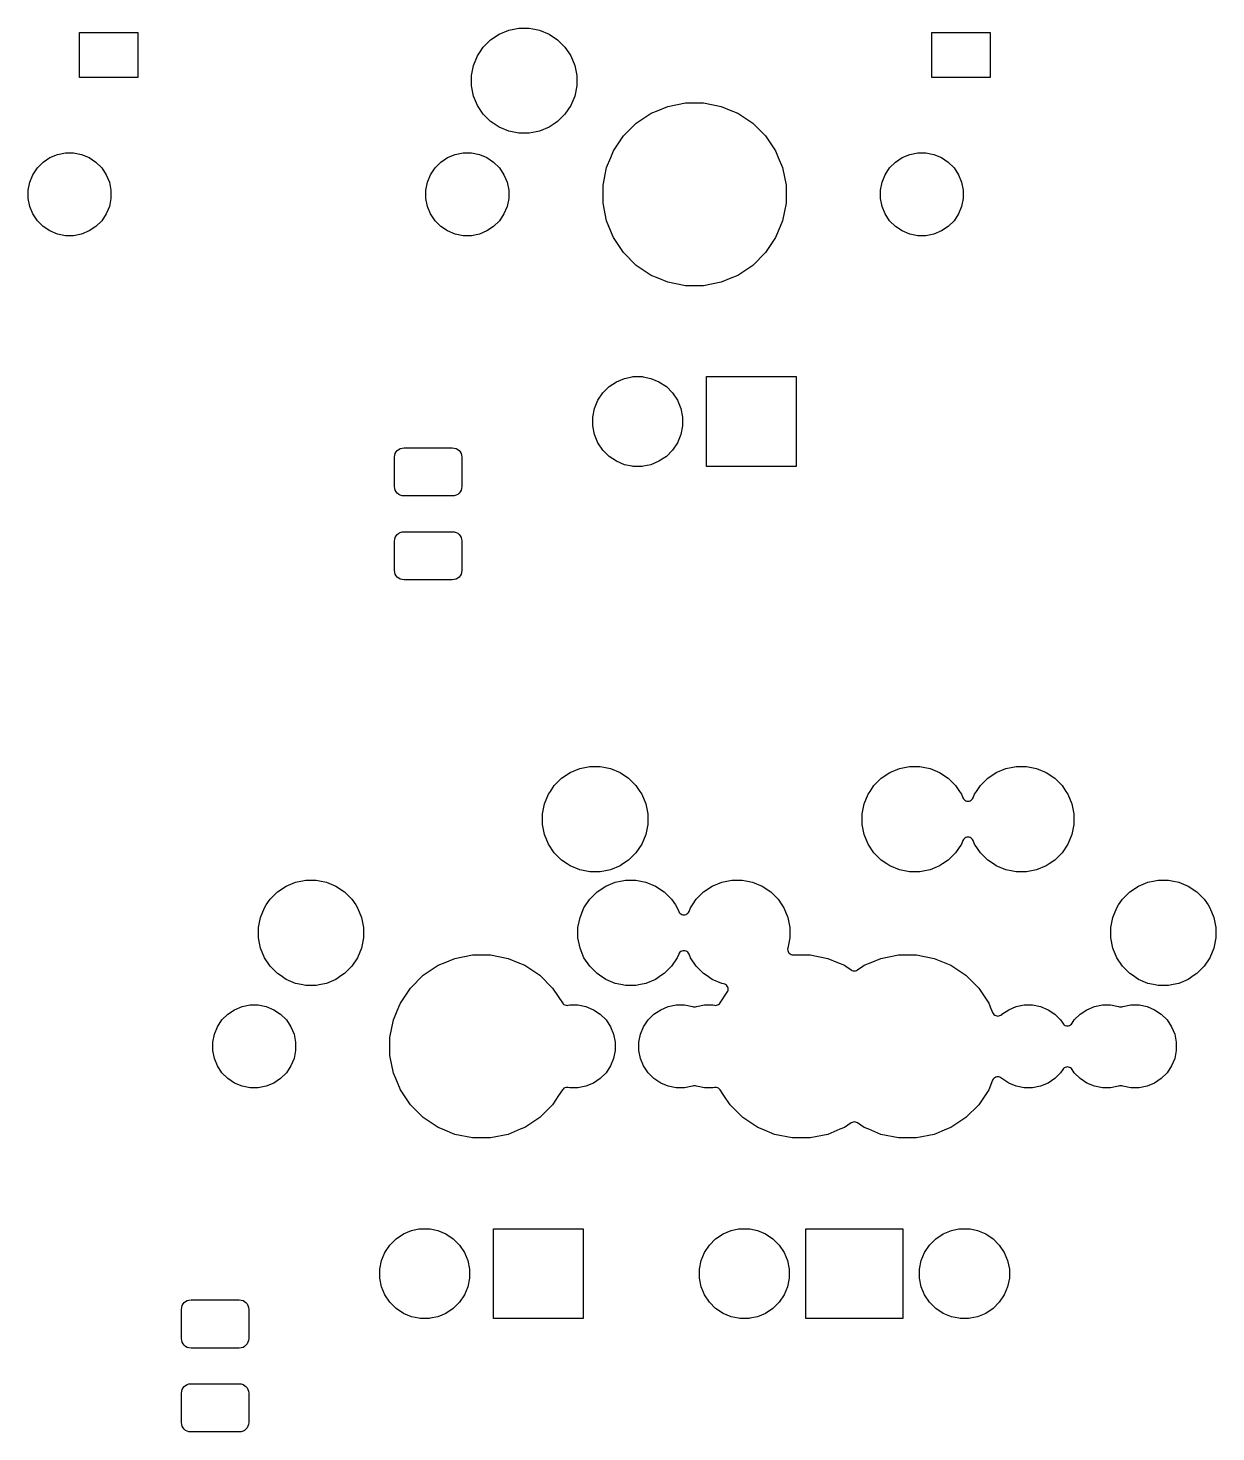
# Model space of a CAD drawing. Extents: x -9 to 373, y -109 to 9.
# Drawn here: x 185.13 to 211.68, y -108.63 to -77.25 of the extents above; entities that cross this region are included whole.
import ezdxf

# ---------------------------------------------------------------- set-up
doc = ezdxf.new("R2010")
doc.units = 0
doc.layers.add('BLACK', color=7, linetype='CONTINUOUS')

msp = doc.modelspace()

# ---------------------------------------------------------------- linework, layer by layer
at = {"layer": 'BLACK', "linetype": 'CONTINUOUS'}
for p, q in [((186.277, -78.351), (186.277, -77.349)), ((186.277, -77.349), (187.579, -77.349)), ((187.579, -77.349), (187.579, -78.351)), ((195.302, -77.6728), (195.465, -77.509)), ((195.465, -77.509), (195.658, -77.3803)), ((195.658, -77.3803), (195.872, -77.2917)), ((195.658, -77.3803), (195.658, -77.3803)), ((195.872, -77.2917), (196.023, -77.2616)), ((196.023, -77.2616), (196.099, -77.2465)), ((196.099, -77.2465), (196.331, -77.2465)), ((196.331, -77.2465), (196.407, -77.2616)), ((196.407, -77.2616), (196.558, -77.2917)), ((196.558, -77.2917), (196.772, -77.3803)), ((196.772, -77.3803), (196.772, -77.3803)), ((196.772, -77.3803), (196.965, -77.509)), ((196.965, -77.509), (197.128, -77.6728)), ((205.327, -78.351), (205.327, -77.349)), ((205.327, -77.349), (206.629, -77.349)), ((206.629, -77.349), (206.629, -78.351)), ((195.173, -77.8655), (195.216, -77.8013)), ((195.216, -77.8013), (195.302, -77.6728)), ((197.128, -77.6728), (197.214, -77.8013)), ((197.214, -77.8013), (197.257, -77.8655)), ((195.039, -78.3067), (195.084, -78.0795)), ((195.084, -78.0795), (195.173, -77.8655)), ((197.257, -77.8655), (197.346, -78.0795)), ((197.346, -78.0795), (197.391, -78.3067)), ((187.579, -78.351), (186.277, -78.351)), ((195.039, -78.5383), (195.039, -78.3067)), ((197.391, -78.3067), (197.391, -78.5383)), ((206.629, -78.351), (205.327, -78.351)), ((195.084, -78.7655), (195.039, -78.5383)), ((195.173, -78.9795), (195.084, -78.7655)), ((197.346, -78.7655), (197.257, -78.9795)), ((197.391, -78.5383), (197.346, -78.7655)), ((195.302, -79.1722), (195.173, -78.9795)), ((195.173, -78.9795), (195.173, -78.9795)), ((197.257, -78.9795), (197.128, -79.1722)), ((197.257, -78.9795), (197.257, -78.9795)), ((199.056, -79.1503), (199.211, -79.0865)), ((199.211, -79.0865), (199.429, -78.9962)), ((199.429, -78.9962), (199.824, -78.9176)), ((199.824, -78.9176), (200.226, -78.9176)), ((200.226, -78.9176), (200.621, -78.9962)), ((200.621, -78.9962), (200.839, -79.0865)), ((200.839, -79.0865), (200.994, -79.1503)), ((195.465, -79.336), (195.302, -79.1722)), ((195.522, -79.3741), (195.465, -79.336)), ((195.658, -79.4647), (195.522, -79.3741)), ((196.908, -79.3741), (196.772, -79.4647)), ((196.965, -79.336), (196.908, -79.3741)), ((197.128, -79.1722), (196.965, -79.336)), ((198.437, -79.659), (198.721, -79.3741)), ((198.721, -79.3741), (199.056, -79.1503)), ((200.994, -79.1503), (201.329, -79.3741)), ((201.329, -79.3741), (201.613, -79.659)), ((195.872, -79.5533), (195.658, -79.4647)), ((196.023, -79.5834), (195.872, -79.5533)), ((196.099, -79.5985), (196.023, -79.5834)), ((196.331, -79.5985), (196.099, -79.5985)), ((196.407, -79.5834), (196.331, -79.5985)), ((196.558, -79.5533), (196.407, -79.5834)), ((196.772, -79.4647), (196.558, -79.5533)), ((198.213, -79.9939), (198.437, -79.659)), ((201.613, -79.659), (201.837, -79.9939)), ((198.153, -80.1379), (198.213, -79.9939)), ((201.837, -79.9939), (201.897, -80.1379)), ((185.336, -80.3722), (185.465, -80.2432)), ((185.465, -80.2432), (185.616, -80.1419)), ((185.616, -80.1419), (185.785, -80.0721)), ((185.785, -80.0721), (185.964, -80.0365)), ((185.964, -80.0365), (186.146, -80.0365)), ((186.146, -80.0365), (186.325, -80.0721)), ((186.325, -80.0721), (186.494, -80.1419)), ((186.494, -80.1419), (186.645, -80.2432)), ((186.645, -80.2432), (186.774, -80.3722)), ((194.226, -80.3722), (194.355, -80.2432)), ((194.355, -80.2432), (194.506, -80.1419)), ((194.506, -80.1419), (194.675, -80.0721)), ((194.675, -80.0721), (194.854, -80.0365)), ((194.854, -80.0365), (195.036, -80.0365)), ((195.036, -80.0365), (195.215, -80.0721)), ((195.215, -80.0721), (195.384, -80.1419)), ((195.384, -80.1419), (195.535, -80.2432)), ((195.535, -80.2432), (195.664, -80.3722)), ((198.059, -80.366), (198.153, -80.1379)), ((201.897, -80.1379), (201.991, -80.366)), ((204.386, -80.3722), (204.515, -80.2432)), ((204.515, -80.2432), (204.666, -80.1419)), ((204.666, -80.1419), (204.835, -80.0721)), ((204.835, -80.0721), (205.014, -80.0365)), ((205.014, -80.0365), (205.196, -80.0365)), ((205.196, -80.0365), (205.375, -80.0721)), ((205.375, -80.0721), (205.544, -80.1419)), ((205.544, -80.1419), (205.695, -80.2432)), ((205.695, -80.2432), (205.824, -80.3722)), ((185.165, -80.6924), (185.234, -80.5239)), ((185.234, -80.5239), (185.336, -80.3722)), ((186.774, -80.3722), (186.876, -80.5239)), ((186.876, -80.5239), (186.945, -80.6924)), ((194.055, -80.6924), (194.124, -80.5239)), ((194.124, -80.5239), (194.226, -80.3722)), ((195.664, -80.3722), (195.766, -80.5239)), ((195.766, -80.5239), (195.835, -80.6924)), ((197.98, -80.7611), (198.059, -80.366)), ((201.991, -80.366), (202.07, -80.7611)), ((204.215, -80.6924), (204.284, -80.5239)), ((204.284, -80.5239), (204.386, -80.3722)), ((205.824, -80.3722), (205.926, -80.5239)), ((205.926, -80.5239), (205.995, -80.6924)), ((185.129, -80.8713), (185.165, -80.6924)), ((185.129, -81.0537), (185.129, -80.8713)), ((186.945, -80.6924), (186.981, -80.8713)), ((186.981, -80.8713), (186.981, -81.0537)), ((194.019, -80.8713), (194.055, -80.6924)), ((194.019, -81.0537), (194.019, -80.8713)), ((195.835, -80.6924), (195.871, -80.8713)), ((195.871, -80.8713), (195.871, -81.0537)), ((197.98, -81.1639), (197.98, -80.7611)), ((202.07, -80.7611), (202.07, -81.1639)), ((204.179, -80.8713), (204.215, -80.6924)), ((204.179, -81.0537), (204.179, -80.8713)), ((205.995, -80.6924), (206.031, -80.8713)), ((206.031, -80.8713), (206.031, -81.0537)), ((185.165, -81.2326), (185.129, -81.0537)), ((185.234, -81.4011), (185.165, -81.2326)), ((186.945, -81.2326), (186.876, -81.4011)), ((186.981, -81.0537), (186.945, -81.2326)), ((194.055, -81.2326), (194.019, -81.0537)), ((194.124, -81.4011), (194.055, -81.2326)), ((195.835, -81.2326), (195.766, -81.4011)), ((195.871, -81.0537), (195.835, -81.2326)), ((198.059, -81.559), (197.98, -81.1639)), ((202.07, -81.1639), (201.991, -81.559)), ((204.215, -81.2326), (204.179, -81.0537)), ((204.284, -81.4011), (204.215, -81.2326)), ((205.995, -81.2326), (205.926, -81.4011)), ((206.031, -81.0537), (205.995, -81.2326)), ((185.336, -81.5528), (185.234, -81.4011)), ((185.465, -81.6818), (185.336, -81.5528)), ((186.774, -81.5528), (186.645, -81.6818)), ((186.876, -81.4011), (186.774, -81.5528)), ((194.226, -81.5528), (194.124, -81.4011)), ((194.355, -81.6818), (194.226, -81.5528)), ((195.664, -81.5528), (195.535, -81.6818)), ((195.766, -81.4011), (195.664, -81.5528)), ((198.11, -81.6818), (198.059, -81.559)), ((201.991, -81.559), (201.94, -81.6818)), ((204.386, -81.5528), (204.284, -81.4011)), ((204.515, -81.6818), (204.386, -81.5528)), ((205.824, -81.5528), (205.695, -81.6818)), ((205.926, -81.4011), (205.824, -81.5528)), ((185.616, -81.7831), (185.465, -81.6818)), ((185.785, -81.8529), (185.616, -81.7831)), ((185.964, -81.8885), (185.785, -81.8529)), ((186.146, -81.8885), (185.964, -81.8885)), ((186.325, -81.8529), (186.146, -81.8885)), ((186.494, -81.7831), (186.325, -81.8529)), ((186.645, -81.6818), (186.494, -81.7831)), ((194.506, -81.7831), (194.355, -81.6818)), ((194.675, -81.8529), (194.506, -81.7831)), ((194.854, -81.8885), (194.675, -81.8529)), ((195.036, -81.8885), (194.854, -81.8885)), ((195.215, -81.8529), (195.036, -81.8885)), ((195.384, -81.7831), (195.215, -81.8529)), ((195.535, -81.6818), (195.384, -81.7831)), ((198.213, -81.9311), (198.11, -81.6818)), ((201.94, -81.6818), (201.837, -81.9311)), ((204.666, -81.7831), (204.515, -81.6818)), ((204.835, -81.8529), (204.666, -81.7831)), ((205.014, -81.8885), (204.835, -81.8529)), ((205.196, -81.8885), (205.014, -81.8885)), ((205.375, -81.8529), (205.196, -81.8885)), ((205.544, -81.7831), (205.375, -81.8529)), ((205.695, -81.6818), (205.544, -81.7831)), ((198.437, -82.266), (198.213, -81.9311)), ((201.837, -81.9311), (201.613, -82.266)), ((198.721, -82.5509), (198.437, -82.266)), ((201.613, -82.266), (201.329, -82.5509)), ((199.056, -82.7747), (198.721, -82.5509)), ((199.211, -82.8385), (199.056, -82.7747)), ((199.429, -82.9288), (199.211, -82.8385)), ((200.839, -82.8385), (200.621, -82.9288)), ((200.994, -82.7747), (200.839, -82.8385)), ((201.329, -82.5509), (200.994, -82.7747)), ((199.824, -83.0074), (199.429, -82.9288)), ((200.226, -83.0074), (199.824, -83.0074)), ((200.621, -82.9288), (200.226, -83.0074)), ((198.462, -85.0776), (198.632, -85.0439)), ((198.632, -85.0439), (198.656, -85.039)), ((198.656, -85.039), (198.854, -85.039)), ((198.854, -85.039), (198.878, -85.0439)), ((198.878, -85.0439), (199.048, -85.0776)), ((200.291, -87.046), (200.291, -85.039)), ((200.291, -85.039), (202.298, -85.039)), ((202.298, -85.039), (202.298, -87.046)), ((197.976, -85.4028), (198.115, -85.263)), ((198.115, -85.263), (198.28, -85.1532)), ((198.28, -85.1532), (198.462, -85.0776)), ((199.048, -85.0776), (199.23, -85.1532)), ((199.23, -85.1532), (199.395, -85.263)), ((199.395, -85.263), (199.534, -85.4028)), ((197.79, -85.7498), (197.866, -85.5672)), ((197.866, -85.5672), (197.976, -85.4028)), ((199.534, -85.4028), (199.644, -85.5672)), ((199.644, -85.5672), (199.72, -85.7498)), ((197.751, -85.9437), (197.79, -85.7498)), ((197.751, -86.1413), (197.751, -85.9437)), ((199.72, -85.7498), (199.758, -85.9437)), ((199.758, -85.9437), (199.758, -86.1413)), ((197.79, -86.3352), (197.751, -86.1413)), ((199.758, -86.1413), (199.72, -86.3352)), ((197.866, -86.5178), (197.79, -86.3352)), ((197.976, -86.6822), (197.866, -86.5178)), ((199.644, -86.5178), (199.534, -86.6822)), ((199.72, -86.3352), (199.644, -86.5178)), ((193.321, -86.8431), (193.325, -86.7968)), ((193.321, -87.4944), (193.321, -86.8431)), ((193.325, -86.7968), (193.337, -86.7581)), ((193.337, -86.7581), (193.356, -86.7225)), ((193.356, -86.7225), (193.382, -86.6912)), ((193.382, -86.6912), (193.413, -86.6656)), ((193.413, -86.6656), (193.449, -86.6465)), ((193.449, -86.6465), (193.487, -86.6348)), ((193.487, -86.6348), (193.534, -86.6302)), ((193.534, -86.6302), (194.61, -86.6302)), ((194.61, -86.6302), (194.656, -86.6348)), ((194.656, -86.6348), (194.695, -86.6465)), ((194.695, -86.6465), (194.731, -86.6656)), ((194.731, -86.6656), (194.762, -86.6912)), ((194.762, -86.6912), (194.788, -86.7225)), ((194.788, -86.7225), (194.807, -86.7581)), ((194.807, -86.7581), (194.818, -86.7968)), ((194.818, -86.7968), (194.823, -86.8431)), ((194.823, -86.8431), (194.823, -87.4944)), ((198.115, -86.822), (197.976, -86.6822)), ((198.28, -86.9318), (198.115, -86.822)), ((198.462, -87.0074), (198.28, -86.9318)), ((199.23, -86.9318), (199.048, -87.0074)), ((199.395, -86.822), (199.23, -86.9318)), ((199.534, -86.6822), (199.395, -86.822)), ((198.629, -87.0405), (198.462, -87.0074)), ((198.656, -87.046), (198.629, -87.0405)), ((198.854, -87.046), (198.656, -87.046)), ((198.881, -87.0405), (198.854, -87.046)), ((199.048, -87.0074), (198.881, -87.0405)), ((202.298, -87.046), (200.291, -87.046)), ((193.325, -87.5407), (193.321, -87.4944)), ((193.337, -87.5794), (193.325, -87.5407)), ((194.818, -87.5407), (194.807, -87.5794)), ((194.823, -87.4944), (194.818, -87.5407)), ((193.356, -87.615), (193.337, -87.5794)), ((193.382, -87.6463), (193.356, -87.615)), ((193.413, -87.6719), (193.382, -87.6463)), ((193.449, -87.691), (193.413, -87.6719)), ((193.487, -87.7027), (193.449, -87.691)), ((193.534, -87.7073), (193.487, -87.7027)), ((194.61, -87.7073), (193.534, -87.7073)), ((194.656, -87.7027), (194.61, -87.7073)), ((194.695, -87.691), (194.656, -87.7027)), ((194.731, -87.6719), (194.695, -87.691)), ((194.762, -87.6463), (194.731, -87.6719)), ((194.788, -87.615), (194.762, -87.6463)), ((194.807, -87.5794), (194.788, -87.615)), ((193.487, -88.5098), (193.534, -88.5052)), ((193.534, -88.5052), (194.61, -88.5052)), ((194.61, -88.5052), (194.656, -88.5098)), ((193.321, -88.7181), (193.325, -88.6718)), ((193.321, -89.3694), (193.321, -88.7181)), ((193.325, -88.6718), (193.337, -88.6331)), ((193.337, -88.6331), (193.356, -88.5975)), ((193.356, -88.5975), (193.382, -88.5662)), ((193.382, -88.5662), (193.413, -88.5406)), ((193.413, -88.5406), (193.449, -88.5215)), ((193.449, -88.5215), (193.487, -88.5098)), ((194.656, -88.5098), (194.695, -88.5215)), ((194.695, -88.5215), (194.731, -88.5406)), ((194.731, -88.5406), (194.762, -88.5662)), ((194.762, -88.5662), (194.788, -88.5975)), ((194.788, -88.5975), (194.807, -88.6331)), ((194.807, -88.6331), (194.818, -88.6718)), ((194.818, -88.6718), (194.823, -88.7181)), ((194.823, -88.7181), (194.823, -89.3694)), ((193.325, -89.4157), (193.321, -89.3694)), ((193.337, -89.4544), (193.325, -89.4157)), ((194.818, -89.4157), (194.807, -89.4544)), ((194.823, -89.3694), (194.818, -89.4157)), ((193.356, -89.49), (193.337, -89.4544)), ((193.382, -89.5213), (193.356, -89.49)), ((193.413, -89.5469), (193.382, -89.5213)), ((193.449, -89.566), (193.413, -89.5469)), ((193.487, -89.5777), (193.449, -89.566)), ((193.534, -89.5823), (193.487, -89.5777)), ((194.61, -89.5823), (193.534, -89.5823)), ((194.656, -89.5777), (194.61, -89.5823)), ((194.695, -89.566), (194.656, -89.5777)), ((194.731, -89.5469), (194.695, -89.566)), ((194.762, -89.5213), (194.731, -89.5469)), ((194.788, -89.49), (194.762, -89.5213)), ((194.807, -89.4544), (194.788, -89.49)), ((197.245, -93.8903), (197.459, -93.8017)), ((197.459, -93.8017), (197.611, -93.7716)), ((197.611, -93.7716), (197.687, -93.7565)), ((197.687, -93.7565), (197.918, -93.7565)), ((197.918, -93.7565), (197.994, -93.7716)), ((197.994, -93.7716), (198.146, -93.8017)), ((198.146, -93.8017), (198.36, -93.8903)), ((204.389, -93.8903), (204.603, -93.8017)), ((204.603, -93.8017), (204.755, -93.7716)), ((204.755, -93.7716), (204.83, -93.7565)), ((204.83, -93.7565), (205.062, -93.7565)), ((205.062, -93.7565), (205.138, -93.7716)), ((205.138, -93.7716), (205.289, -93.8017)), ((205.289, -93.8017), (205.503, -93.8903)), ((206.77, -93.8903), (206.984, -93.8017)), ((206.984, -93.8017), (207.136, -93.7716)), ((207.136, -93.7716), (207.212, -93.7565)), ((207.212, -93.7565), (207.443, -93.7565)), ((207.443, -93.7565), (207.519, -93.7716)), ((207.519, -93.7716), (207.671, -93.8017)), ((207.671, -93.8017), (207.885, -93.8903)), ((196.889, -94.1828), (197.053, -94.019)), ((197.053, -94.019), (197.245, -93.8903)), ((197.245, -93.8903), (197.245, -93.8903)), ((198.36, -93.8903), (198.36, -93.8903)), ((198.36, -93.8903), (198.552, -94.019)), ((198.552, -94.019), (198.716, -94.1828)), ((204.033, -94.1828), (204.197, -94.019)), ((204.197, -94.019), (204.389, -93.8903)), ((204.389, -93.8903), (204.389, -93.8903)), ((205.503, -93.8903), (205.503, -93.8903)), ((205.503, -93.8903), (205.696, -94.019)), ((205.696, -94.019), (205.86, -94.1828)), ((206.414, -94.1828), (206.578, -94.019)), ((206.578, -94.019), (206.77, -93.8903)), ((206.77, -93.8903), (206.77, -93.8903)), ((207.885, -93.8903), (207.885, -93.8903)), ((207.885, -93.8903), (208.077, -94.019)), ((208.077, -94.019), (208.241, -94.1828)), ((196.672, -94.5895), (196.76, -94.3755)), ((196.76, -94.3755), (196.803, -94.3113)), ((196.803, -94.3113), (196.889, -94.1828)), ((198.716, -94.1828), (198.802, -94.3113)), ((198.802, -94.3113), (198.845, -94.3755)), ((198.845, -94.3755), (198.933, -94.5895)), ((203.815, -94.5895), (203.904, -94.3755)), ((203.904, -94.3755), (203.947, -94.3113)), ((203.947, -94.3113), (204.033, -94.1828)), ((205.86, -94.1828), (205.946, -94.3113)), ((205.946, -94.3113), (205.988, -94.3755)), ((205.988, -94.3755), (206.021, -94.4551)), ((206.021, -94.4551), (206.033, -94.4767)), ((206.241, -94.4767), (206.252, -94.4551)), ((206.252, -94.4551), (206.285, -94.3755)), ((206.285, -94.3755), (206.328, -94.3113)), ((206.328, -94.3113), (206.414, -94.1828)), ((208.241, -94.1828), (208.327, -94.3113)), ((208.327, -94.3113), (208.37, -94.3755)), ((208.37, -94.3755), (208.458, -94.5895)), ((196.626, -94.8167), (196.672, -94.5895)), ((198.933, -94.5895), (198.978, -94.8167)), ((203.77, -94.8167), (203.815, -94.5895)), ((206.033, -94.4767), (206.048, -94.4956)), ((206.048, -94.4956), (206.067, -94.5112)), ((206.067, -94.5112), (206.089, -94.5227)), ((206.089, -94.5227), (206.112, -94.5298)), ((206.112, -94.5298), (206.137, -94.5322)), ((206.137, -94.5322), (206.161, -94.5298)), ((206.161, -94.5298), (206.185, -94.5227)), ((206.185, -94.5227), (206.206, -94.5112)), ((206.206, -94.5112), (206.225, -94.4956)), ((206.225, -94.4956), (206.241, -94.4767)), ((208.458, -94.5895), (208.504, -94.8167)), ((196.626, -95.0483), (196.626, -94.8167)), ((196.672, -95.2755), (196.626, -95.0483)), ((198.978, -95.0483), (198.933, -95.2755)), ((198.978, -94.8167), (198.978, -95.0483)), ((203.77, -95.0483), (203.77, -94.8167)), ((203.815, -95.2755), (203.77, -95.0483)), ((208.504, -95.0483), (208.458, -95.2755)), ((208.504, -94.8167), (208.504, -95.0483)), ((196.76, -95.4895), (196.672, -95.2755)), ((198.933, -95.2755), (198.845, -95.4895)), ((203.904, -95.4895), (203.815, -95.2755)), ((206.021, -95.4099), (205.988, -95.4895)), ((206.033, -95.3883), (206.021, -95.4099)), ((206.048, -95.3694), (206.033, -95.3883)), ((206.067, -95.3538), (206.048, -95.3694)), ((206.089, -95.3423), (206.067, -95.3538)), ((206.112, -95.3352), (206.089, -95.3423)), ((206.137, -95.3328), (206.112, -95.3352)), ((206.161, -95.3352), (206.137, -95.3328)), ((206.185, -95.3423), (206.161, -95.3352)), ((206.206, -95.3538), (206.185, -95.3423)), ((206.225, -95.3694), (206.206, -95.3538)), ((206.241, -95.3883), (206.225, -95.3694)), ((206.252, -95.4099), (206.241, -95.3883)), ((206.285, -95.4895), (206.252, -95.4099)), ((208.458, -95.2755), (208.37, -95.4895)), ((196.889, -95.6822), (196.76, -95.4895)), ((196.76, -95.4895), (196.76, -95.4895)), ((197.053, -95.846), (196.889, -95.6822)), ((198.716, -95.6822), (198.552, -95.846)), ((198.845, -95.4895), (198.716, -95.6822)), ((198.845, -95.4895), (198.845, -95.4895)), ((204.033, -95.6822), (203.904, -95.4895)), ((203.904, -95.4895), (203.904, -95.4895)), ((204.197, -95.846), (204.033, -95.6822)), ((205.86, -95.6822), (205.696, -95.846)), ((205.988, -95.4895), (205.86, -95.6822)), ((205.988, -95.4895), (205.988, -95.4895)), ((206.414, -95.6822), (206.285, -95.4895)), ((206.285, -95.4895), (206.285, -95.4895)), ((206.578, -95.846), (206.414, -95.6822)), ((208.241, -95.6822), (208.077, -95.846)), ((208.37, -95.4895), (208.241, -95.6822)), ((208.37, -95.4895), (208.37, -95.4895)), ((197.181, -95.9318), (197.053, -95.846)), ((197.245, -95.9747), (197.181, -95.9318)), ((197.459, -96.0633), (197.245, -95.9747)), ((198.36, -95.9747), (198.146, -96.0633)), ((198.424, -95.9318), (198.36, -95.9747)), ((198.552, -95.846), (198.424, -95.9318)), ((204.325, -95.9318), (204.197, -95.846)), ((204.389, -95.9747), (204.325, -95.9318)), ((204.603, -96.0633), (204.389, -95.9747)), ((205.503, -95.9747), (205.289, -96.0633)), ((205.567, -95.9318), (205.503, -95.9747)), ((205.696, -95.846), (205.567, -95.9318)), ((206.706, -95.9318), (206.578, -95.846)), ((206.77, -95.9747), (206.706, -95.9318)), ((206.984, -96.0633), (206.77, -95.9747)), ((207.885, -95.9747), (207.671, -96.0633)), ((207.949, -95.9318), (207.885, -95.9747)), ((208.077, -95.846), (207.949, -95.9318)), ((190.895, -96.4303), (191.109, -96.3417)), ((191.109, -96.3417), (191.261, -96.3116)), ((191.261, -96.3116), (191.337, -96.2965)), ((191.337, -96.2965), (191.568, -96.2965)), ((191.568, -96.2965), (191.644, -96.3116)), ((191.644, -96.3116), (191.796, -96.3417)), ((191.796, -96.3417), (192.01, -96.4303)), ((197.611, -96.0934), (197.459, -96.0633)), ((197.687, -96.1085), (197.611, -96.0934)), ((197.918, -96.1085), (197.687, -96.1085)), ((197.994, -96.0934), (197.918, -96.1085)), ((198.146, -96.0633), (197.994, -96.0934)), ((198.039, -96.4303), (198.253, -96.3417)), ((198.253, -96.3417), (198.405, -96.3116)), ((198.405, -96.3116), (198.48, -96.2965)), ((198.48, -96.2965), (198.712, -96.2965)), ((198.712, -96.2965), (198.788, -96.3116)), ((198.788, -96.3116), (198.939, -96.3417)), ((198.939, -96.3417), (199.153, -96.4303)), ((200.42, -96.4303), (200.634, -96.3417)), ((200.634, -96.3417), (200.786, -96.3116)), ((200.786, -96.3116), (200.862, -96.2965)), ((200.862, -96.2965), (201.093, -96.2965)), ((201.093, -96.2965), (201.169, -96.3116)), ((201.169, -96.3116), (201.321, -96.3417)), ((201.321, -96.3417), (201.535, -96.4303)), ((204.755, -96.0934), (204.603, -96.0633)), ((204.83, -96.1085), (204.755, -96.0934)), ((205.062, -96.1085), (204.83, -96.1085)), ((205.138, -96.0934), (205.062, -96.1085)), ((205.289, -96.0633), (205.138, -96.0934)), ((207.136, -96.0934), (206.984, -96.0633)), ((207.212, -96.1085), (207.136, -96.0934)), ((207.443, -96.1085), (207.212, -96.1085)), ((207.519, -96.0934), (207.443, -96.1085)), ((207.671, -96.0633), (207.519, -96.0934)), ((209.945, -96.4303), (210.159, -96.3417)), ((210.159, -96.3417), (210.311, -96.3116)), ((210.311, -96.3116), (210.387, -96.2965)), ((210.387, -96.2965), (210.618, -96.2965)), ((210.618, -96.2965), (210.694, -96.3116)), ((210.694, -96.3116), (210.846, -96.3417)), ((210.846, -96.3417), (211.06, -96.4303)), ((190.539, -96.7228), (190.703, -96.559)), ((190.703, -96.559), (190.895, -96.4303)), ((190.895, -96.4303), (190.895, -96.4303)), ((192.01, -96.4303), (192.01, -96.4303)), ((192.01, -96.4303), (192.202, -96.559)), ((192.202, -96.559), (192.366, -96.7228)), ((197.683, -96.7228), (197.847, -96.559)), ((197.847, -96.559), (198.039, -96.4303)), ((198.039, -96.4303), (198.039, -96.4303)), ((199.153, -96.4303), (199.153, -96.4303)), ((199.153, -96.4303), (199.346, -96.559)), ((199.346, -96.559), (199.51, -96.7228)), ((200.064, -96.7228), (200.228, -96.559)), ((200.228, -96.559), (200.42, -96.4303)), ((200.42, -96.4303), (200.42, -96.4303)), ((201.535, -96.4303), (201.535, -96.4303)), ((201.535, -96.4303), (201.727, -96.559)), ((201.727, -96.559), (201.891, -96.7228)), ((209.589, -96.7228), (209.753, -96.559)), ((209.753, -96.559), (209.945, -96.4303)), ((209.945, -96.4303), (209.945, -96.4303)), ((211.06, -96.4303), (211.06, -96.4303)), ((211.06, -96.4303), (211.252, -96.559)), ((211.252, -96.559), (211.416, -96.7228)), ((190.322, -97.1295), (190.41, -96.9155)), ((190.41, -96.9155), (190.453, -96.8513)), ((190.453, -96.8513), (190.539, -96.7228)), ((192.366, -96.7228), (192.452, -96.8513)), ((192.452, -96.8513), (192.495, -96.9155)), ((192.495, -96.9155), (192.583, -97.1295)), ((197.465, -97.1295), (197.554, -96.9155)), ((197.554, -96.9155), (197.597, -96.8513)), ((197.597, -96.8513), (197.683, -96.7228)), ((199.51, -96.7228), (199.596, -96.8513)), ((199.596, -96.8513), (199.638, -96.9155)), ((199.638, -96.9155), (199.671, -96.9951)), ((199.902, -96.9951), (199.935, -96.9155)), ((199.935, -96.9155), (199.978, -96.8513)), ((199.978, -96.8513), (200.064, -96.7228)), ((201.891, -96.7228), (201.977, -96.8513)), ((201.977, -96.8513), (202.02, -96.9155)), ((202.02, -96.9155), (202.108, -97.1295)), ((209.372, -97.1295), (209.46, -96.9155)), ((209.46, -96.9155), (209.503, -96.8513)), ((209.503, -96.8513), (209.589, -96.7228)), ((211.416, -96.7228), (211.502, -96.8513)), ((211.502, -96.8513), (211.545, -96.9155)), ((211.545, -96.9155), (211.633, -97.1295)), ((190.276, -97.3567), (190.322, -97.1295)), ((192.583, -97.1295), (192.629, -97.3567)), ((197.42, -97.3567), (197.465, -97.1295)), ((199.671, -96.9951), (199.683, -97.0167)), ((199.683, -97.0167), (199.698, -97.0356)), ((199.698, -97.0356), (199.717, -97.0512)), ((199.717, -97.0512), (199.739, -97.0627)), ((199.739, -97.0627), (199.762, -97.0698)), ((199.762, -97.0698), (199.787, -97.0722)), ((199.787, -97.0722), (199.811, -97.0698)), ((199.811, -97.0698), (199.835, -97.0627)), ((199.835, -97.0627), (199.856, -97.0512)), ((199.856, -97.0512), (199.875, -97.0356)), ((199.875, -97.0356), (199.891, -97.0167)), ((199.891, -97.0167), (199.902, -96.9951)), ((202.108, -97.1295), (202.108, -97.1295)), ((202.108, -97.1295), (202.153, -97.3567)), ((209.326, -97.3567), (209.372, -97.1295)), ((211.633, -97.1295), (211.678, -97.3567)), ((190.276, -97.5883), (190.276, -97.3567)), ((190.322, -97.8155), (190.276, -97.5883)), ((192.629, -97.5883), (192.583, -97.8155)), ((192.629, -97.3567), (192.629, -97.5883)), ((197.42, -97.5883), (197.42, -97.3567)), ((197.465, -97.8155), (197.42, -97.5883)), ((202.153, -97.5883), (202.108, -97.8182)), ((202.153, -97.3567), (202.153, -97.5883)), ((209.326, -97.5883), (209.326, -97.3567)), ((209.372, -97.8155), (209.326, -97.5883)), ((211.678, -97.5883), (211.633, -97.8155)), ((211.678, -97.3567), (211.678, -97.5883)), ((190.41, -98.0295), (190.322, -97.8155)), ((192.583, -97.8155), (192.495, -98.0295)), ((197.554, -98.0295), (197.465, -97.8155)), ((199.698, -97.9094), (199.683, -97.9283)), ((199.717, -97.8938), (199.698, -97.9094)), ((199.739, -97.8823), (199.717, -97.8938)), ((199.762, -97.8752), (199.739, -97.8823)), ((199.787, -97.8728), (199.762, -97.8752)), ((199.811, -97.8752), (199.787, -97.8728)), ((199.835, -97.8823), (199.811, -97.8752)), ((199.856, -97.8938), (199.835, -97.8823)), ((199.875, -97.9094), (199.856, -97.8938)), ((199.891, -97.9283), (199.875, -97.9094)), ((202.108, -97.8182), (202.105, -97.8426)), ((202.105, -97.8426), (202.108, -97.867)), ((202.108, -97.867), (202.115, -97.8904)), ((202.115, -97.8904), (202.126, -97.912)), ((202.126, -97.912), (202.142, -97.931)), ((209.46, -98.0295), (209.372, -97.8155)), ((211.633, -97.8155), (211.545, -98.0295)), ((190.539, -98.2222), (190.41, -98.0295)), ((190.41, -98.0295), (190.41, -98.0295)), ((190.703, -98.386), (190.539, -98.2222)), ((192.366, -98.2222), (192.202, -98.386)), ((192.495, -98.0295), (192.366, -98.2222)), ((192.495, -98.0295), (192.495, -98.0295)), ((193.959, -98.4241), (194.294, -98.2003)), ((194.294, -98.2003), (194.448, -98.1365)), ((194.448, -98.1365), (194.666, -98.0462)), ((194.666, -98.0462), (195.061, -97.9676)), ((195.061, -97.9676), (195.464, -97.9676)), ((195.464, -97.9676), (195.859, -98.0462)), ((195.859, -98.0462), (196.077, -98.1365)), ((196.077, -98.1365), (196.231, -98.2003)), ((196.231, -98.2003), (196.566, -98.4241)), ((197.683, -98.2222), (197.554, -98.0295)), ((197.554, -98.0295), (197.554, -98.0295)), ((197.847, -98.386), (197.683, -98.2222)), ((199.51, -98.2222), (199.346, -98.386)), ((199.638, -98.0295), (199.51, -98.2222)), ((199.671, -97.9499), (199.638, -98.0295)), ((199.638, -98.0295), (199.638, -98.0295)), ((199.683, -97.9283), (199.671, -97.9499)), ((199.902, -97.9499), (199.891, -97.9283)), ((199.935, -98.0295), (199.902, -97.9499)), ((200.064, -98.2222), (199.935, -98.0295)), ((199.935, -98.0295), (199.935, -98.0295)), ((200.228, -98.386), (200.064, -98.2222)), ((202.142, -97.931), (202.161, -97.9465)), ((202.161, -97.9465), (202.183, -97.9581)), ((202.183, -97.9581), (202.206, -97.9652)), ((202.206, -97.9652), (202.23, -97.9676)), ((202.23, -97.9676), (202.608, -97.9676)), ((202.608, -97.9676), (203.003, -98.0462)), ((203.003, -98.0462), (203.221, -98.1365)), ((203.221, -98.1365), (203.375, -98.2003)), ((203.375, -98.2003), (203.408, -98.2222)), ((203.408, -98.2222), (203.527, -98.3023)), ((203.666, -98.3023), (203.786, -98.2222)), ((203.786, -98.2222), (203.819, -98.2003)), ((203.819, -98.2003), (203.973, -98.1365)), ((203.973, -98.1365), (204.191, -98.0462)), ((204.191, -98.0462), (204.586, -97.9676)), ((204.586, -97.9676), (204.989, -97.9676)), ((204.989, -97.9676), (205.384, -98.0462)), ((205.384, -98.0462), (205.602, -98.1365)), ((205.602, -98.1365), (205.756, -98.2003)), ((205.756, -98.2003), (206.091, -98.4241)), ((209.589, -98.2222), (209.46, -98.0295)), ((209.46, -98.0295), (209.46, -98.0295)), ((209.753, -98.386), (209.589, -98.2222)), ((211.416, -98.2222), (211.252, -98.386)), ((211.545, -98.0295), (211.416, -98.2222)), ((211.545, -98.0295), (211.545, -98.0295)), ((190.76, -98.4241), (190.703, -98.386)), ((190.895, -98.5147), (190.76, -98.4241)), ((191.109, -98.6033), (190.895, -98.5147)), ((192.01, -98.5147), (191.796, -98.6033)), ((192.145, -98.4241), (192.01, -98.5147)), ((192.202, -98.386), (192.145, -98.4241)), ((193.674, -98.709), (193.959, -98.4241)), ((196.566, -98.4241), (196.851, -98.709)), ((197.904, -98.4241), (197.847, -98.386)), ((198.039, -98.5147), (197.904, -98.4241)), ((198.253, -98.6033), (198.039, -98.5147)), ((199.153, -98.5147), (198.939, -98.6033)), ((199.289, -98.4241), (199.153, -98.5147)), ((199.346, -98.386), (199.289, -98.4241)), ((200.285, -98.4241), (200.228, -98.386)), ((200.42, -98.5147), (200.285, -98.4241)), ((200.634, -98.6033), (200.42, -98.5147)), ((203.527, -98.3023), (203.549, -98.3138)), ((203.549, -98.3138), (203.572, -98.3209)), ((203.572, -98.3209), (203.597, -98.3233)), ((203.597, -98.3233), (203.621, -98.3209)), ((203.621, -98.3209), (203.645, -98.3138)), ((203.645, -98.3138), (203.666, -98.3023)), ((206.091, -98.4241), (206.376, -98.709)), ((209.81, -98.4241), (209.753, -98.386)), ((209.945, -98.5147), (209.81, -98.4241)), ((210.159, -98.6033), (209.945, -98.5147)), ((211.06, -98.5147), (210.846, -98.6033)), ((211.195, -98.4241), (211.06, -98.5147)), ((211.252, -98.386), (211.195, -98.4241)), ((191.234, -98.6281), (191.109, -98.6033)), ((191.337, -98.6485), (191.234, -98.6281)), ((191.568, -98.6485), (191.337, -98.6485)), ((191.671, -98.6281), (191.568, -98.6485)), ((191.796, -98.6033), (191.671, -98.6281)), ((193.45, -99.0439), (193.674, -98.709)), ((196.851, -98.709), (196.868, -98.734)), ((196.868, -98.734), (197.072, -99.0402)), ((198.378, -98.6281), (198.253, -98.6033)), ((198.48, -98.6485), (198.378, -98.6281)), ((198.712, -98.6485), (198.48, -98.6485)), ((198.815, -98.6281), (198.712, -98.6485)), ((198.939, -98.6033), (198.815, -98.6281)), ((200.597, -99.0402), (200.755, -98.8034)), ((200.675, -98.6114), (200.634, -98.6033)), ((200.699, -98.6185), (200.675, -98.6114)), ((200.72, -98.6301), (200.699, -98.6185)), ((200.739, -98.6456), (200.72, -98.6301)), ((200.755, -98.6646), (200.739, -98.6456)), ((200.766, -98.6862), (200.755, -98.6646)), ((200.755, -98.8034), (200.766, -98.7818)), ((200.773, -98.7096), (200.766, -98.6862)), ((200.766, -98.7818), (200.773, -98.7584)), ((200.776, -98.734), (200.773, -98.7096)), ((200.773, -98.7584), (200.776, -98.734)), ((206.376, -98.709), (206.6, -99.0439)), ((210.284, -98.6281), (210.159, -98.6033)), ((210.387, -98.6485), (210.284, -98.6281)), ((210.618, -98.6485), (210.387, -98.6485)), ((210.721, -98.6281), (210.618, -98.6485)), ((210.846, -98.6033), (210.721, -98.6281)), ((189.744, -99.1919), (189.912, -99.1221)), ((189.912, -99.1221), (190.091, -99.0865)), ((190.091, -99.0865), (190.274, -99.0865)), ((190.274, -99.0865), (190.453, -99.1221)), ((190.453, -99.1221), (190.621, -99.1919)), ((193.296, -99.416), (193.415, -99.129)), ((193.415, -99.129), (193.45, -99.0439)), ((197.072, -99.0402), (197.088, -99.0592)), ((197.088, -99.0592), (197.107, -99.0747)), ((197.107, -99.0747), (197.128, -99.0863)), ((197.128, -99.0863), (197.152, -99.0934)), ((197.152, -99.0934), (197.176, -99.0958)), ((197.176, -99.0958), (197.201, -99.0934)), ((197.201, -99.0934), (197.235, -99.0865)), ((197.235, -99.0865), (197.417, -99.0865)), ((197.417, -99.0865), (197.596, -99.1221)), ((197.596, -99.1221), (197.765, -99.1919)), ((199.269, -99.1919), (199.437, -99.1221)), ((199.437, -99.1221), (199.616, -99.0865)), ((199.616, -99.0865), (199.799, -99.0865)), ((199.799, -99.0865), (199.978, -99.1221)), ((199.978, -99.1221), (199.978, -99.1221)), ((199.978, -99.1221), (199.978, -99.1222)), ((199.978, -99.1222), (200.001, -99.129)), ((200.001, -99.129), (200.025, -99.1314)), ((200.025, -99.1314), (200.049, -99.129)), ((200.049, -99.129), (200.072, -99.1222)), ((200.072, -99.1221), (200.251, -99.0865)), ((200.072, -99.1222), (200.072, -99.1221)), ((200.072, -99.1221), (200.072, -99.1221)), ((200.251, -99.0865), (200.434, -99.0865)), ((200.434, -99.0865), (200.468, -99.0934)), ((200.468, -99.0934), (200.493, -99.0958)), ((200.493, -99.0958), (200.517, -99.0934)), ((200.517, -99.0934), (200.54, -99.0863)), ((200.54, -99.0863), (200.562, -99.0747)), ((200.562, -99.0747), (200.581, -99.0592)), ((200.581, -99.0592), (200.597, -99.0402)), ((206.6, -99.0439), (206.635, -99.129)), ((206.635, -99.129), (206.688, -99.2569)), ((207.048, -99.1919), (207.216, -99.1221)), ((207.216, -99.1221), (207.395, -99.0865)), ((207.395, -99.0865), (207.577, -99.0865)), ((207.577, -99.0865), (207.756, -99.1221)), ((207.756, -99.1221), (207.925, -99.1919)), ((208.794, -99.1919), (208.962, -99.1221)), ((208.962, -99.1221), (209.141, -99.0865)), ((209.141, -99.0865), (209.324, -99.0865)), ((209.324, -99.0865), (209.503, -99.1221)), ((209.503, -99.1221), (209.503, -99.1221)), ((209.503, -99.1221), (209.503, -99.1222)), ((209.503, -99.1222), (209.526, -99.129)), ((209.526, -99.129), (209.55, -99.1314)), ((209.55, -99.1314), (209.574, -99.129)), ((209.574, -99.129), (209.597, -99.1222)), ((209.597, -99.1221), (209.776, -99.0865)), ((209.597, -99.1222), (209.597, -99.1221)), ((209.597, -99.1221), (209.597, -99.1221)), ((209.776, -99.0865), (209.959, -99.0865)), ((209.959, -99.0865), (210.138, -99.1221)), ((210.138, -99.1221), (210.306, -99.1919)), ((189.362, -99.5739), (189.463, -99.4222)), ((189.463, -99.4222), (189.592, -99.2932)), ((189.592, -99.2932), (189.744, -99.1919)), ((190.621, -99.1919), (190.773, -99.2932)), ((190.773, -99.2932), (190.902, -99.4222)), ((190.902, -99.4222), (191.003, -99.5739)), ((193.218, -99.8111), (193.296, -99.416)), ((197.765, -99.1919), (197.917, -99.2932)), ((197.917, -99.2932), (198.046, -99.4222)), ((198.046, -99.4222), (198.147, -99.5739)), ((198.887, -99.5739), (198.988, -99.4222)), ((198.988, -99.4222), (199.117, -99.2932)), ((199.117, -99.2932), (199.269, -99.1919)), ((206.688, -99.2569), (206.699, -99.2785)), ((206.699, -99.2785), (206.715, -99.2974)), ((206.715, -99.2974), (206.734, -99.313)), ((206.734, -99.313), (206.756, -99.3245)), ((206.756, -99.3245), (206.779, -99.3316)), ((206.779, -99.3316), (206.803, -99.334)), ((206.803, -99.334), (206.828, -99.3316)), ((206.828, -99.3316), (206.851, -99.3245)), ((206.851, -99.3245), (206.873, -99.313)), ((206.873, -99.313), (206.892, -99.2974)), ((206.892, -99.2974), (206.896, -99.2932)), ((206.896, -99.2932), (207.048, -99.1919)), ((207.925, -99.1919), (208.077, -99.2932)), ((208.077, -99.2932), (208.206, -99.4222)), ((208.206, -99.4222), (208.255, -99.4969)), ((208.463, -99.4969), (208.513, -99.4222)), ((208.513, -99.4222), (208.642, -99.2932)), ((208.642, -99.2932), (208.794, -99.1919)), ((210.306, -99.1919), (210.458, -99.2932)), ((210.458, -99.2932), (210.587, -99.4222)), ((210.587, -99.4222), (210.688, -99.5739)), ((189.256, -99.9213), (189.292, -99.7424)), ((189.292, -99.7424), (189.362, -99.5739)), ((191.003, -99.5739), (191.073, -99.7424)), ((191.073, -99.7424), (191.108, -99.9213)), ((198.147, -99.5739), (198.217, -99.7424)), ((198.217, -99.7424), (198.252, -99.9213)), ((198.781, -99.9213), (198.817, -99.7424)), ((198.817, -99.7424), (198.887, -99.5739)), ((208.255, -99.4969), (208.271, -99.5159)), ((208.271, -99.5159), (208.29, -99.5314)), ((208.29, -99.5314), (208.312, -99.543)), ((208.312, -99.543), (208.335, -99.5501)), ((208.335, -99.5501), (208.359, -99.5525)), ((208.359, -99.5525), (208.384, -99.5501)), ((208.384, -99.5501), (208.407, -99.543)), ((208.407, -99.543), (208.429, -99.5314)), ((208.429, -99.5314), (208.448, -99.5159)), ((208.448, -99.5159), (208.463, -99.4969)), ((210.688, -99.5739), (210.758, -99.7424)), ((210.758, -99.7424), (210.793, -99.9213)), ((189.256, -100.104), (189.256, -99.9213)), ((189.292, -100.283), (189.256, -100.104)), ((191.108, -100.104), (191.073, -100.283)), ((191.108, -99.9213), (191.108, -100.104)), ((193.218, -100.214), (193.218, -99.8111)), ((198.252, -100.104), (198.217, -100.283)), ((198.252, -99.9213), (198.252, -100.104)), ((198.781, -100.104), (198.781, -99.9213)), ((198.817, -100.283), (198.781, -100.104)), ((210.793, -100.104), (210.758, -100.283)), ((210.793, -99.9213), (210.793, -100.104)), ((189.362, -100.451), (189.292, -100.283)), ((191.073, -100.283), (191.003, -100.451)), ((193.296, -100.609), (193.218, -100.214)), ((198.217, -100.283), (198.147, -100.451)), ((198.887, -100.451), (198.817, -100.283)), ((210.758, -100.283), (210.688, -100.451)), ((189.463, -100.603), (189.362, -100.451)), ((189.592, -100.732), (189.463, -100.603)), ((189.744, -100.833), (189.592, -100.732)), ((190.773, -100.732), (190.621, -100.833)), ((190.902, -100.603), (190.773, -100.732)), ((191.003, -100.451), (190.902, -100.603)), ((193.347, -100.732), (193.296, -100.609)), ((193.45, -100.981), (193.347, -100.732)), ((197.917, -100.732), (197.765, -100.833)), ((198.046, -100.603), (197.917, -100.732)), ((198.147, -100.451), (198.046, -100.603)), ((198.988, -100.603), (198.887, -100.451)), ((199.117, -100.732), (198.988, -100.603)), ((199.269, -100.833), (199.117, -100.732)), ((206.699, -100.747), (206.688, -100.768)), ((206.715, -100.728), (206.699, -100.747)), ((206.734, -100.712), (206.715, -100.728)), ((206.756, -100.7), (206.734, -100.712)), ((206.779, -100.693), (206.756, -100.7)), ((206.803, -100.691), (206.779, -100.693)), ((206.828, -100.693), (206.803, -100.691)), ((206.851, -100.7), (206.828, -100.693)), ((206.873, -100.712), (206.851, -100.7)), ((206.892, -100.728), (206.873, -100.712)), ((206.896, -100.732), (206.892, -100.728)), ((207.048, -100.833), (206.896, -100.732)), ((208.077, -100.732), (207.925, -100.833)), ((208.206, -100.603), (208.077, -100.732)), ((208.255, -100.528), (208.206, -100.603)), ((208.271, -100.509), (208.255, -100.528)), ((208.29, -100.494), (208.271, -100.509)), ((208.312, -100.482), (208.29, -100.494)), ((208.335, -100.475), (208.312, -100.482)), ((208.359, -100.473), (208.335, -100.475)), ((208.384, -100.475), (208.359, -100.473)), ((208.407, -100.482), (208.384, -100.475)), ((208.429, -100.494), (208.407, -100.482)), ((208.448, -100.509), (208.429, -100.494)), ((208.463, -100.528), (208.448, -100.509)), ((208.513, -100.603), (208.463, -100.528)), ((208.642, -100.732), (208.513, -100.603)), ((208.794, -100.833), (208.642, -100.732)), ((210.458, -100.732), (210.306, -100.833)), ((210.587, -100.603), (210.458, -100.732)), ((210.688, -100.451), (210.587, -100.603)), ((189.912, -100.903), (189.744, -100.833)), ((190.091, -100.938), (189.912, -100.903)), ((190.274, -100.938), (190.091, -100.938)), ((190.453, -100.903), (190.274, -100.938)), ((190.621, -100.833), (190.453, -100.903)), ((193.674, -101.316), (193.45, -100.981)), ((197.072, -100.985), (196.987, -101.112)), ((197.088, -100.966), (197.072, -100.985)), ((197.107, -100.95), (197.088, -100.966)), ((197.128, -100.939), (197.107, -100.95)), ((197.152, -100.932), (197.128, -100.939)), ((197.176, -100.929), (197.152, -100.932)), ((197.201, -100.932), (197.176, -100.929)), ((197.235, -100.938), (197.201, -100.932)), ((197.417, -100.938), (197.235, -100.938)), ((197.596, -100.903), (197.417, -100.938)), ((197.765, -100.833), (197.596, -100.903)), ((199.437, -100.903), (199.269, -100.833)), ((199.616, -100.938), (199.437, -100.903)), ((199.799, -100.938), (199.616, -100.938)), ((199.978, -100.903), (199.799, -100.938)), ((200.001, -100.896), (199.978, -100.903)), ((199.978, -100.903), (199.978, -100.903)), ((199.978, -100.903), (199.978, -100.903)), ((200.025, -100.894), (200.001, -100.896)), ((200.049, -100.896), (200.025, -100.894)), ((200.072, -100.903), (200.049, -100.896)), ((200.251, -100.938), (200.072, -100.903)), ((200.072, -100.903), (200.072, -100.903)), ((200.072, -100.903), (200.072, -100.903)), ((200.434, -100.938), (200.251, -100.938)), ((200.468, -100.932), (200.434, -100.938)), ((200.493, -100.929), (200.468, -100.932)), ((200.517, -100.932), (200.493, -100.929)), ((200.54, -100.939), (200.517, -100.932)), ((200.562, -100.95), (200.54, -100.939)), ((200.581, -100.966), (200.562, -100.95)), ((200.597, -100.985), (200.581, -100.966)), ((200.681, -101.112), (200.597, -100.985)), ((206.6, -100.981), (206.376, -101.316)), ((206.688, -100.768), (206.6, -100.981)), ((207.216, -100.903), (207.048, -100.833)), ((207.395, -100.938), (207.216, -100.903)), ((207.577, -100.938), (207.395, -100.938)), ((207.756, -100.903), (207.577, -100.938)), ((207.925, -100.833), (207.756, -100.903)), ((208.962, -100.903), (208.794, -100.833)), ((209.141, -100.938), (208.962, -100.903)), ((209.324, -100.938), (209.141, -100.938)), ((209.503, -100.903), (209.324, -100.938)), ((209.526, -100.896), (209.503, -100.903)), ((209.503, -100.903), (209.503, -100.903)), ((209.503, -100.903), (209.503, -100.903)), ((209.55, -100.894), (209.526, -100.896)), ((209.574, -100.896), (209.55, -100.894)), ((209.597, -100.903), (209.574, -100.896)), ((209.776, -100.938), (209.597, -100.903)), ((209.597, -100.903), (209.597, -100.903)), ((209.597, -100.903), (209.597, -100.903)), ((209.959, -100.938), (209.776, -100.938)), ((210.138, -100.903), (209.959, -100.938)), ((210.306, -100.833), (210.138, -100.903)), ((193.959, -101.601), (193.674, -101.316)), ((196.851, -101.316), (196.566, -101.601)), ((196.987, -101.112), (196.851, -101.316)), ((200.818, -101.316), (200.681, -101.112)), ((201.103, -101.601), (200.818, -101.316)), ((206.376, -101.316), (206.091, -101.601)), ((194.294, -101.825), (193.959, -101.601)), ((196.566, -101.601), (196.231, -101.825)), ((201.438, -101.825), (201.103, -101.601)), ((206.091, -101.601), (205.756, -101.825)), ((194.394, -101.866), (194.294, -101.825)), ((194.666, -101.979), (194.394, -101.866)), ((195.061, -102.057), (194.666, -101.979)), ((195.859, -101.979), (195.464, -102.057)), ((196.131, -101.866), (195.859, -101.979)), ((196.231, -101.825), (196.131, -101.866)), ((201.538, -101.866), (201.438, -101.825)), ((201.81, -101.979), (201.538, -101.866)), ((202.205, -102.057), (201.81, -101.979)), ((203.003, -101.979), (202.608, -102.057)), ((203.274, -101.866), (203.003, -101.979)), ((203.375, -101.825), (203.274, -101.866)), ((203.527, -101.723), (203.375, -101.825)), ((203.549, -101.711), (203.527, -101.723)), ((203.572, -101.704), (203.549, -101.711)), ((203.597, -101.702), (203.572, -101.704)), ((203.621, -101.704), (203.597, -101.702)), ((203.645, -101.711), (203.621, -101.704)), ((203.666, -101.723), (203.645, -101.711)), ((203.819, -101.825), (203.666, -101.723)), ((203.919, -101.866), (203.819, -101.825)), ((204.191, -101.979), (203.919, -101.866)), ((204.586, -102.057), (204.191, -101.979)), ((205.384, -101.979), (204.989, -102.057)), ((205.656, -101.866), (205.384, -101.979)), ((205.756, -101.825), (205.656, -101.866)), ((195.464, -102.057), (195.061, -102.057)), ((202.608, -102.057), (202.205, -102.057)), ((204.989, -102.057), (204.586, -102.057)), ((193.517, -104.203), (193.7, -104.128)), ((193.7, -104.128), (193.866, -104.094)), ((193.866, -104.094), (193.894, -104.089)), ((193.894, -104.089), (194.091, -104.089)), ((194.091, -104.089), (194.119, -104.094)), ((194.119, -104.094), (194.285, -104.128)), ((194.285, -104.128), (194.468, -104.203)), ((195.529, -106.096), (195.529, -104.089)), ((195.529, -104.089), (197.536, -104.089)), ((197.536, -104.089), (197.536, -106.096)), ((200.661, -104.203), (200.844, -104.128)), ((200.844, -104.128), (201.01, -104.094)), ((201.01, -104.094), (201.037, -104.089)), ((201.037, -104.089), (201.235, -104.089)), ((201.235, -104.089), (201.263, -104.094)), ((201.263, -104.094), (201.429, -104.128)), ((201.429, -104.128), (201.612, -104.203)), ((202.514, -106.096), (202.514, -104.089)), ((202.514, -104.089), (204.68, -104.089)), ((204.68, -104.089), (204.68, -106.096)), ((205.582, -104.203), (205.765, -104.128)), ((205.765, -104.128), (205.931, -104.094)), ((205.931, -104.094), (205.959, -104.089)), ((205.959, -104.089), (206.156, -104.089)), ((206.156, -104.089), (206.184, -104.094)), ((206.184, -104.094), (206.35, -104.128)), ((206.35, -104.128), (206.533, -104.203)), ((193.103, -104.617), (193.213, -104.453)), ((193.213, -104.453), (193.353, -104.313)), ((193.353, -104.313), (193.517, -104.203)), ((194.468, -104.203), (194.632, -104.313)), ((194.632, -104.313), (194.772, -104.453)), ((194.772, -104.453), (194.882, -104.617)), ((200.247, -104.617), (200.357, -104.453)), ((200.357, -104.453), (200.497, -104.313)), ((200.497, -104.313), (200.661, -104.203)), ((201.612, -104.203), (201.776, -104.313)), ((201.776, -104.313), (201.916, -104.453)), ((201.916, -104.453), (202.026, -104.617)), ((205.168, -104.617), (205.278, -104.453)), ((205.278, -104.453), (205.418, -104.313)), ((205.418, -104.313), (205.582, -104.203)), ((206.533, -104.203), (206.697, -104.313)), ((206.697, -104.313), (206.837, -104.453)), ((206.837, -104.453), (206.947, -104.617)), ((192.989, -104.994), (193.028, -104.8)), ((193.028, -104.8), (193.103, -104.617)), ((194.882, -104.617), (194.957, -104.8)), ((194.957, -104.8), (194.996, -104.994)), ((200.133, -104.994), (200.171, -104.8)), ((200.171, -104.8), (200.247, -104.617)), ((202.026, -104.617), (202.101, -104.8)), ((202.101, -104.8), (202.14, -104.994)), ((205.054, -104.994), (205.093, -104.8)), ((205.093, -104.8), (205.168, -104.617)), ((206.947, -104.617), (207.022, -104.8)), ((207.022, -104.8), (207.061, -104.994)), ((192.989, -105.191), (192.989, -104.994)), ((194.996, -104.994), (194.996, -105.191)), ((200.133, -105.191), (200.133, -104.994)), ((202.14, -104.994), (202.14, -105.191)), ((205.054, -105.191), (205.054, -104.994)), ((207.061, -104.994), (207.061, -105.191)), ((193.028, -105.385), (192.989, -105.191)), ((193.103, -105.568), (193.028, -105.385)), ((194.957, -105.385), (194.882, -105.568)), ((194.996, -105.191), (194.957, -105.385)), ((200.171, -105.385), (200.133, -105.191)), ((200.247, -105.568), (200.171, -105.385)), ((202.101, -105.385), (202.026, -105.568)), ((202.14, -105.191), (202.101, -105.385)), ((205.093, -105.385), (205.054, -105.191)), ((205.168, -105.568), (205.093, -105.385)), ((207.022, -105.385), (206.947, -105.568)), ((207.061, -105.191), (207.022, -105.385)), ((188.594, -105.772), (188.619, -105.741)), ((188.619, -105.741), (188.651, -105.716)), ((188.651, -105.716), (188.686, -105.697)), ((188.686, -105.697), (188.725, -105.685)), ((188.725, -105.685), (188.771, -105.68)), ((188.771, -105.68), (189.847, -105.68)), ((189.847, -105.68), (189.894, -105.685)), ((189.894, -105.685), (189.933, -105.697)), ((189.933, -105.697), (189.968, -105.716)), ((189.968, -105.716), (189.999, -105.741)), ((189.999, -105.741), (190.025, -105.772)), ((193.213, -105.732), (193.103, -105.568)), ((193.353, -105.872), (193.213, -105.732)), ((194.772, -105.732), (194.632, -105.872)), ((194.882, -105.568), (194.772, -105.732)), ((200.357, -105.732), (200.247, -105.568)), ((200.497, -105.872), (200.357, -105.732)), ((201.916, -105.732), (201.776, -105.872)), ((202.026, -105.568), (201.916, -105.732)), ((205.278, -105.732), (205.168, -105.568)), ((205.418, -105.872), (205.278, -105.732)), ((206.837, -105.732), (206.697, -105.872)), ((206.947, -105.568), (206.837, -105.732)), ((188.558, -105.893), (188.563, -105.847)), ((188.558, -106.544), (188.558, -105.893)), ((188.563, -105.847), (188.575, -105.808)), ((188.575, -105.808), (188.594, -105.772)), ((190.025, -105.772), (190.044, -105.808)), ((190.044, -105.808), (190.056, -105.847)), ((190.056, -105.847), (190.06, -105.893)), ((190.06, -105.893), (190.06, -106.544)), ((193.517, -105.982), (193.353, -105.872)), ((193.7, -106.057), (193.517, -105.982)), ((193.866, -106.091), (193.7, -106.057)), ((194.285, -106.057), (194.119, -106.091)), ((194.468, -105.982), (194.285, -106.057)), ((194.632, -105.872), (194.468, -105.982)), ((200.661, -105.982), (200.497, -105.872)), ((200.844, -106.057), (200.661, -105.982)), ((201.01, -106.091), (200.844, -106.057)), ((201.429, -106.057), (201.263, -106.091)), ((201.612, -105.982), (201.429, -106.057)), ((201.776, -105.872), (201.612, -105.982)), ((205.582, -105.982), (205.418, -105.872)), ((205.765, -106.057), (205.582, -105.982)), ((205.931, -106.091), (205.765, -106.057)), ((206.35, -106.057), (206.184, -106.091)), ((206.533, -105.982), (206.35, -106.057)), ((206.697, -105.872), (206.533, -105.982)), ((193.894, -106.096), (193.866, -106.091)), ((194.091, -106.096), (193.894, -106.096)), ((194.119, -106.091), (194.091, -106.096)), ((197.536, -106.096), (195.529, -106.096)), ((201.037, -106.096), (201.01, -106.091)), ((201.235, -106.096), (201.037, -106.096)), ((201.263, -106.091), (201.235, -106.096)), ((204.68, -106.096), (202.514, -106.096)), ((205.959, -106.096), (205.931, -106.091)), ((206.156, -106.096), (205.959, -106.096)), ((206.184, -106.091), (206.156, -106.096)), ((188.563, -106.591), (188.558, -106.544)), ((188.575, -106.629), (188.563, -106.591)), ((188.594, -106.665), (188.575, -106.629)), ((188.619, -106.696), (188.594, -106.665)), ((188.651, -106.722), (188.619, -106.696)), ((189.999, -106.696), (189.968, -106.722)), ((190.025, -106.665), (189.999, -106.696)), ((190.044, -106.629), (190.025, -106.665)), ((190.056, -106.591), (190.044, -106.629)), ((190.06, -106.544), (190.056, -106.591)), ((188.686, -106.741), (188.651, -106.722)), ((188.725, -106.753), (188.686, -106.741)), ((188.771, -106.757), (188.725, -106.753)), ((189.847, -106.757), (188.771, -106.757)), ((189.894, -106.753), (189.847, -106.757)), ((189.933, -106.741), (189.894, -106.753)), ((189.968, -106.722), (189.933, -106.741)), ((188.575, -107.683), (188.594, -107.647)), ((188.594, -107.647), (188.619, -107.616)), ((188.619, -107.616), (188.651, -107.591)), ((188.651, -107.591), (188.686, -107.572)), ((188.686, -107.572), (188.725, -107.56)), ((188.725, -107.56), (188.771, -107.555)), ((188.771, -107.555), (189.847, -107.555)), ((189.847, -107.555), (189.894, -107.56)), ((189.894, -107.56), (189.933, -107.572)), ((189.933, -107.572), (189.968, -107.591)), ((189.968, -107.591), (189.999, -107.616)), ((189.999, -107.616), (190.025, -107.647)), ((190.025, -107.647), (190.044, -107.683)), ((188.558, -107.768), (188.563, -107.722)), ((188.558, -108.419), (188.558, -107.768)), ((188.563, -107.722), (188.575, -107.683)), ((190.044, -107.683), (190.056, -107.722)), ((190.056, -107.722), (190.06, -107.768)), ((190.06, -107.768), (190.06, -108.419)), ((188.563, -108.466), (188.558, -108.419)), ((188.575, -108.504), (188.563, -108.466)), ((188.594, -108.54), (188.575, -108.504)), ((188.619, -108.571), (188.594, -108.54)), ((188.651, -108.597), (188.619, -108.571)), ((189.999, -108.571), (189.968, -108.597)), ((190.025, -108.54), (189.999, -108.571)), ((190.044, -108.504), (190.025, -108.54)), ((190.056, -108.466), (190.044, -108.504)), ((190.06, -108.419), (190.056, -108.466)), ((188.686, -108.616), (188.651, -108.597)), ((188.725, -108.628), (188.686, -108.616)), ((188.771, -108.632), (188.725, -108.628)), ((189.847, -108.632), (188.771, -108.632)), ((189.894, -108.628), (189.847, -108.632)), ((189.933, -108.616), (189.894, -108.628)), ((189.968, -108.597), (189.933, -108.616))]:
    msp.add_line(p, q, dxfattribs=at)

doc.saveas('drawing.dxf')
